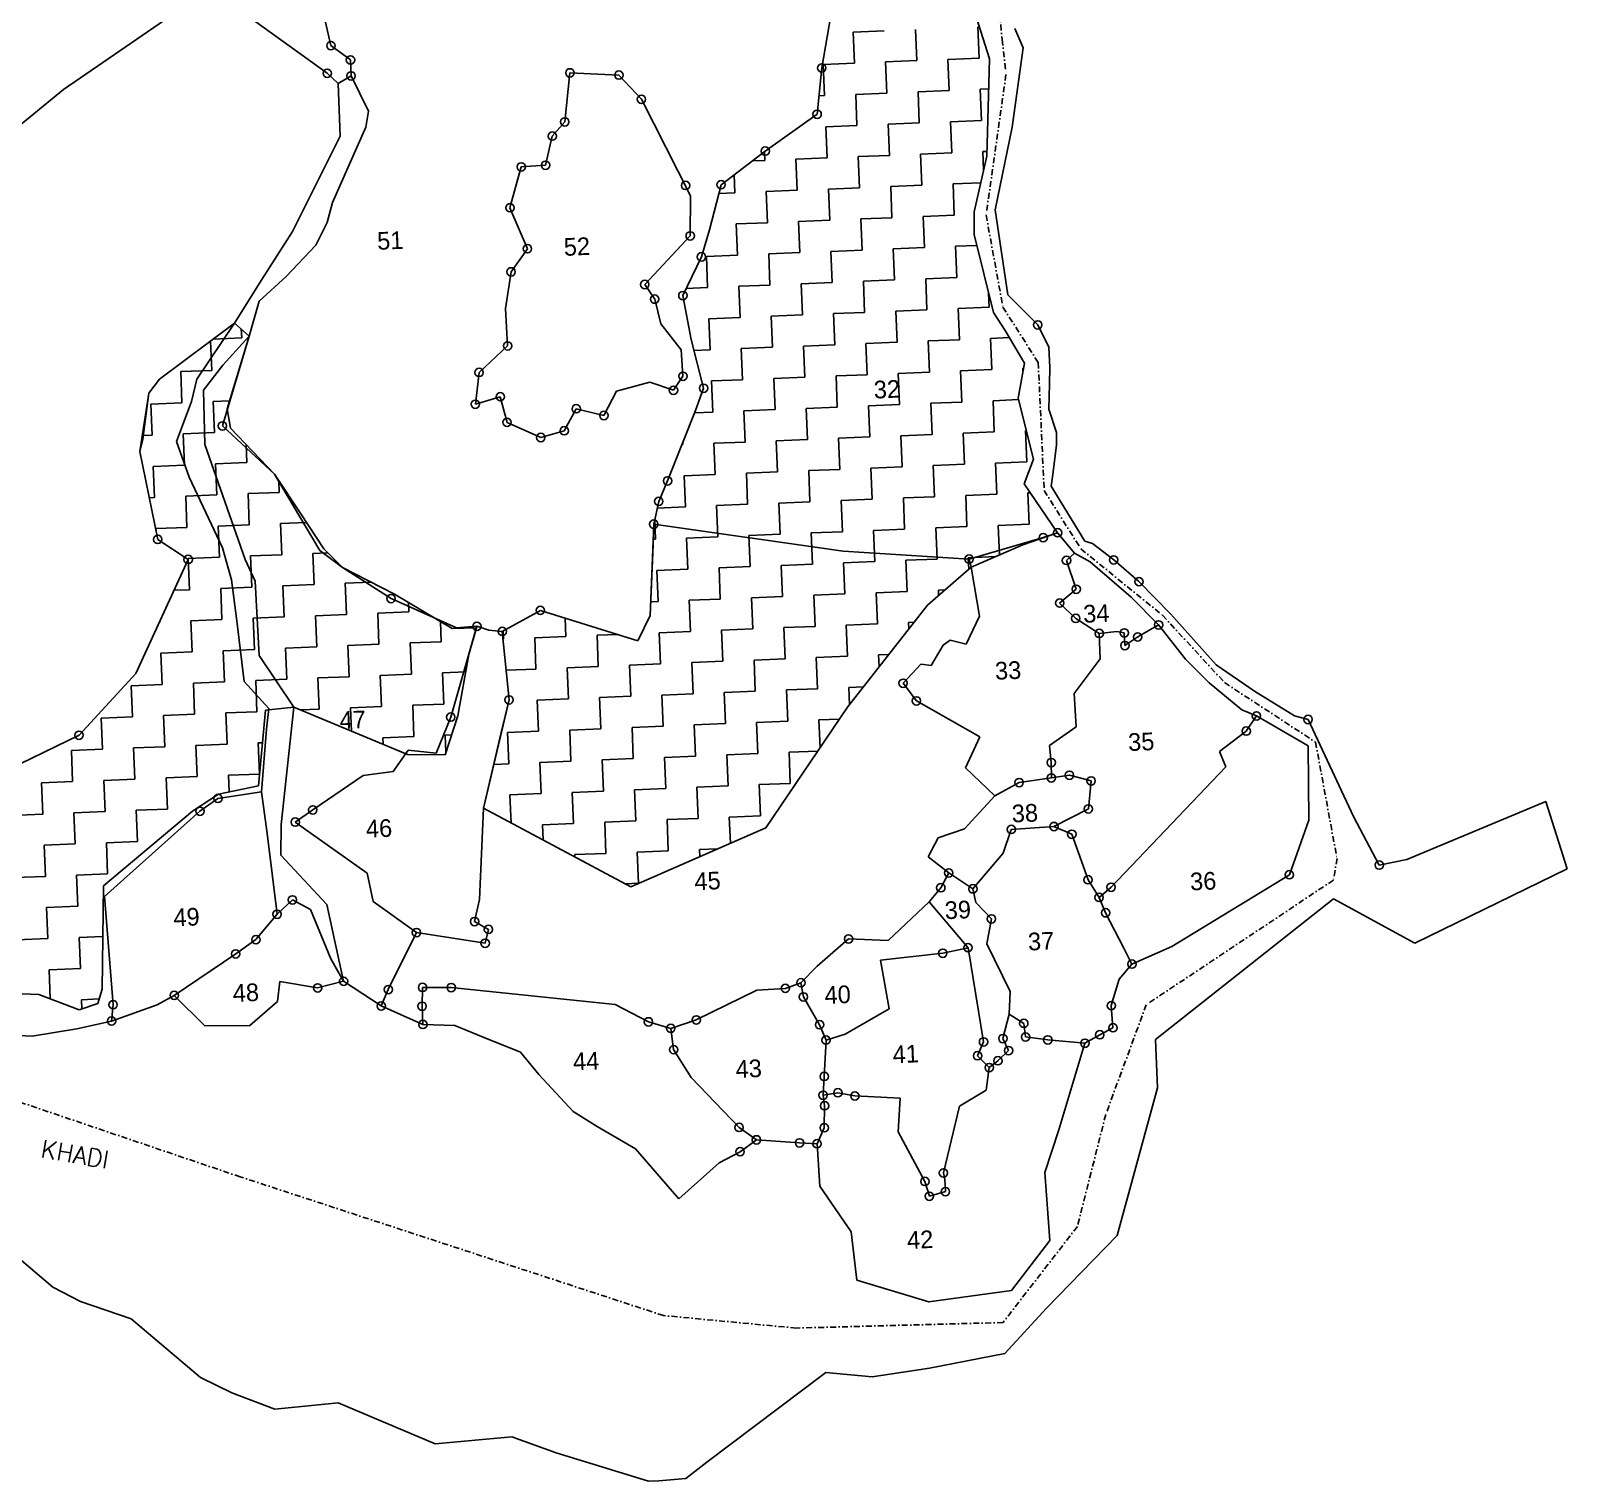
# Model space of a CAD drawing. Header units: metres. Extents: x 323278 to 326234, y 1818282 to 1821244.
# Drawn here: x 324935 to 326234, y 1818282 to 1819509 of the extents above; entities that cross this region are included whole.
import ezdxf

# ---------------------------------------------------------------- set-up
doc = ezdxf.new("R2010")
doc.units = ezdxf.units.M
doc.linetypes.add('DASHDOT', pattern=[1, 0.5, -0.25, 0, -0.25])
for name, color, linetype in [('OFF', 1, 'Continuous'), ('POLY_HATCH', 12, 'Continuous'), ('POLY_PARCEL', 6, 'Continuous'), ('POLY_WATER', 4, 'Continuous'), ('TEXT_MAPIN', 7, 'Continuous'), ('TEXT_PARCEL', 7, 'Continuous'), ('V_BOUND_STREAM_LINE', 7, 'DASHDOT')]:
    doc.layers.add(name, color=color, linetype=linetype)
doc.styles.get("Standard").update_dxf_attribs({"font": 'simplex.shx'})
doc.styles.add('TEXT _PARCEL', font='', dxfattribs={"height": 0.25})
doc.styles.get('TEXT _PARCEL').set_extended_font_data('Kruti Dev 050')

msp = doc.modelspace()

# ---------------------------------------------------------------- linework, layer by layer
for centre in [(325188.7, 1819496.5), (325185.6, 1819473.1), (325205.3, 1819484.4), (325390.9, 1819473.5), (325603.9, 1819477.6), (325205.8, 1819470.9), (325432.3, 1819471.6), (325451.4, 1819451.1), (325600, 1819438.5), (325386.5, 1819432), (325376, 1819420), (325556.1, 1819407.3), (325370.3, 1819395.4), (325349.7, 1819394), (325488.7, 1819378.3), (325518.8, 1819378.9), (325340.2, 1819359.4), (325492.6, 1819335.6), (325355, 1819324.8), (325502.1, 1819317.9), (325341.1, 1819305.2), (325454.2, 1819294.5), (325462.6, 1819282.1), (325486.4, 1819285.1), (325786.6, 1819260.3), (325338.2, 1819242.6), (325314.1, 1819220.1), (325486.5, 1819216.9), (325332, 1819199.6), (325478.5, 1819205), (325503.9, 1819206.8), (325310.9, 1819193.2), (325396.2, 1819189.4), (325097, 1819174.9), (325337.7, 1819177.9), (325419.6, 1819183.7), (325366.2, 1819165.1), (325386.1, 1819170.8), (325473.5, 1819128.4), (325466, 1819111.1), (325461.8, 1819091.8), (325461.8, 1819091.8), (325803.4, 1819084.5), (325042.3, 1819078.9), (325791.2, 1819080.4), (325068, 1819062), (325728.5, 1819062.3), (325810.9, 1819061.1), (325850.8, 1819061.6), (325872.2, 1819043.2), (325819.1, 1819036.8), (325239.6, 1819028.9), (325365.9, 1819018.9), (325805.1, 1819025.1), (325312.2, 1819005.4), (325818.7, 1819012.1), (325888.8, 1819006.6), (325333.7, 1819001.1), (325838.6, 1818999.4), (325859.8, 1818999.8), (325871.1, 1818996.4), (325860.3, 1818989.1), (325672.7, 1818957.3), (325339.4, 1818943.2), (325684, 1818942.3), (325290.1, 1818928.6), (325971.5, 1818929.6), (326015.2, 1818926.6), (324975.7, 1818913.3), (325962.9, 1818916.8), (325798, 1818890.2), (325798.1, 1818877.2), (325813.4, 1818879.5), (325831.7, 1818874.7), (325770.8, 1818873.3), (325078, 1818849), (325093.2, 1818859.8), (325173.4, 1818850.1), (325829.4, 1818851), (325158.6, 1818839.8), (325800.3, 1818836.1), (325764.2, 1818833.6), (325815.4, 1818829.6), (325711.3, 1818796.8), (326075.4, 1818803.5), (325704.6, 1818784.3), (325731.7, 1818783.4), (325829.1, 1818791.1), (325848.6, 1818784.7), (325999.4, 1818795.3), (325156.2, 1818774), (325838.5, 1818776.1), (325143.2, 1818761.9), (325747.4, 1818758), (325844, 1818763.1), (325261.1, 1818746.4), (325310.2, 1818755.7), (325322, 1818749.1), (325125.3, 1818740.4), (325319.2, 1818737.4), (325626.6, 1818741), (325727.6, 1818733.6), (325108.2, 1818728.4), (325706.2, 1818728.9), (325866.2, 1818719.7), (325056.2, 1818693.3), (325177.5, 1818699.6), (325199.5, 1818705.2), (325237.3, 1818698.2), (325266.3, 1818700), (325290.5, 1818699.9), (325573.1, 1818699.2), (325586.3, 1818704), (325004.5, 1818685.4), (325231.3, 1818684.3), (325265.9, 1818684.1), (325588.4, 1818692), (325848.8, 1818684.6), (325003.2, 1818671.6), (325266.5, 1818668.7), (325457.3, 1818670.9), (325497.8, 1818672.5), (325602, 1818668.5), (325774.8, 1818669.6), (325476.2, 1818665.4), (325607.5, 1818655.5), (325740.7, 1818653.9), (325757.1, 1818656.8), (325776.3, 1818658.1), (325795.1, 1818655.6), (325839, 1818660), (325850.2, 1818665.9), (325478.6, 1818647.4), (325735.7, 1818642.2), (325761.9, 1818646.6), (325826.5, 1818652.8), (325745.5, 1818632.2), (325752.9, 1818638), (325606, 1818624.7), (325605, 1818608.8), (325617.5, 1818610.9), (325631.9, 1818608.2), (325606.3, 1818599.9), (325534, 1818581.6), (325606, 1818581.3), (325548.6, 1818571.1), (325585.1, 1818568.5), (325599.9, 1818567.8), (325534.8, 1818561.1), (325706.8, 1818543.1), (325691.1, 1818535.9), (325694.9, 1818523.4), (325708.5, 1818527.3)]:
    msp.add_circle(centre, 3.53)
at = {"layer": 'OFF'}
for p in [(326216.2, 1818857.2), (326234.4, 1818800.3)]:
    msp.add_line(p, (326234.4, 1818800.3), dxfattribs=at)
at = {"layer": 'POLY_HATCH'}
for p, q in [((325603.9, 1819477.6), (325611.5, 1819522)), ((325732.8, 1819526.2), (325745.9, 1819485.3)), ((325600, 1819438.5), (325603.9, 1819477.6)), ((325745.9, 1819485.3), (325743.6, 1819403.1)), ((325556.1, 1819407.3), (325600, 1819438.5)), ((325518.8, 1819378.9), (325556.1, 1819407.3)), ((325743.6, 1819403.1), (325732.7, 1819355.9)), ((325508.9, 1819340.7), (325518.8, 1819378.9)), ((325732.7, 1819355.9), (325732.8, 1819336.7)), ((325502.1, 1819317.9), (325508.9, 1819340.7)), ((325732.8, 1819336.7), (325749.1, 1819270.9)), ((325486.4, 1819285.1), (325502.1, 1819317.9)), ((325493.4, 1819248.1), (325486.4, 1819285.1)), ((325749.1, 1819270.9), (325759, 1819255.6)), ((325043.8, 1819214.4), (325107.3, 1819261.9)), ((325107.3, 1819261.9), (325119.7, 1819250.9)), ((325759, 1819255.6), (325775.3, 1819228)), ((325119.7, 1819250.9), (325100.9, 1819189.4)), ((325503.9, 1819206.8), (325493.4, 1819248.1)), ((325775.3, 1819228), (325770.1, 1819198.5)), ((325034.7, 1819202.5), (325043.8, 1819214.4)), ((325497, 1819187.9), (325503.9, 1819206.8)), ((325027, 1819153.3), (325034.7, 1819202.5)), ((325770.1, 1819198.5), (325782.9, 1819146.9)), ((325100.9, 1819189.4), (325103.7, 1819172.9)), ((325473.5, 1819128.4), (325497, 1819187.9)), ((325103.7, 1819172.9), (325141, 1819134.2)), ((325042.3, 1819078.9), (325027, 1819153.3)), ((325782.9, 1819146.9), (325775.2, 1819125.9)), ((325141, 1819134.2), (325163.3, 1819100.4)), ((325466, 1819111.1), (325473.5, 1819128.4)), ((325775.2, 1819125.9), (325803.4, 1819084.5)), ((325163.3, 1819100.4), (325182.7, 1819071)), ((325461.8, 1819091.8), (325466, 1819111.1)), ((325461.4, 1819074.7), (325461.8, 1819091.8)), ((325068, 1819062), (325042.3, 1819078.9)), ((325458.9, 1819014.5), (325461.4, 1819074.7)), ((325774, 1819074.4), (325730.2, 1819055.4)), ((325803.4, 1819084.5), (325774, 1819074.4)), ((325023.8, 1818965.6), (325068, 1819062)), ((325182.7, 1819071), (325198.4, 1819055.2)), ((325198.4, 1819055.2), (325242.5, 1819032.6)), ((325730.2, 1819055.4), (325693.2, 1819023.4)), ((325242.5, 1819032.6), (325291.3, 1819003.5)), ((325693.2, 1819023.4), (325625.8, 1818937.1)), ((325333.7, 1819001.1), (325365.9, 1819018.9)), ((325365.9, 1819018.9), (325448.3, 1818993.2)), ((325448.3, 1818993.2), (325458.9, 1819014.5)), ((325291.3, 1819003.5), (325311.9, 1819004)), ((325311.9, 1819004), (325305.5, 1818981.5)), ((325333.7, 1819001.1), (325333.7, 1819001.1)), ((325339.4, 1818943.2), (325333.7, 1819001.1)), ((325305.5, 1818981.5), (325296, 1818929.6)), ((324975.7, 1818913.3), (325023.8, 1818965.6)), ((325332.8, 1818915.5), (325339.4, 1818943.2)), ((325133.4, 1818934.6), (325127.5, 1818870.5)), ((325157.4, 1818936.9), (325133.4, 1818934.6)), ((325253.5, 1818896.9), (325157.4, 1818936.9)), ((325625.8, 1818937.1), (325556.6, 1818835)), ((325296, 1818929.6), (325285.3, 1818896.7)), ((324875, 1818864.3), (324975.7, 1818913.3)), ((325317.8, 1818851.5), (325332.8, 1818915.5)), ((325285.3, 1818896.7), (325253.5, 1818896.9)), ((325127.5, 1818870.5), (325093.7, 1818863.5)), ((325093.7, 1818863.5), (325071.8, 1818849.1)), ((325071.8, 1818849.1), (324996.4, 1818785.8)), ((325442.4, 1818785.1), (325317.8, 1818851.5)), ((325556.6, 1818835), (325442.4, 1818785.1)), ((324996.4, 1818785.8), (324995.4, 1818698.5)), ((324995.4, 1818698.5), (324991.6, 1818686.3)), ((324941.8, 1818694), (324897.2, 1818695.7)), ((324975.9, 1818681), (324941.8, 1818694)), ((324991.6, 1818686.3), (324975.9, 1818681))]:
    msp.add_line(p, q, dxfattribs=at)
at = {"layer": 'POLY_HATCH', "linetype": 'Continuous'}
for p, q in [((325630.4, 1819508), (325656.8, 1819509.1)), ((325631.5, 1819481.7), (325630.4, 1819508)), ((325684.2, 1819483.9), (325683.1, 1819510.2)), ((325736.9, 1819486), (325735.8, 1819512.4)), ((325605.2, 1819480.6), (325631.5, 1819481.7)), ((325606.2, 1819454.3), (325605.2, 1819480.6)), ((325657.9, 1819482.8), (325684.2, 1819483.9)), ((325658.9, 1819456.4), (325657.9, 1819482.8)), ((325710.5, 1819484.9), (325736.9, 1819486)), ((325711.6, 1819458.6), (325710.5, 1819484.9)), ((325601.6, 1819454.1), (325606.2, 1819454.3)), ((325632.6, 1819455.3), (325658.9, 1819456.4)), ((325633.7, 1819429), (325632.6, 1819455.3)), ((325685.3, 1819457.5), (325711.6, 1819458.6)), ((325686.4, 1819431.2), (325685.3, 1819457.5)), ((325738, 1819459.7), (325745.2, 1819460)), ((325739, 1819433.3), (325738, 1819459.7)), ((325607.3, 1819427.9), (325633.7, 1819429)), ((325608.4, 1819401.6), (325607.3, 1819427.9)), ((325660, 1819430.1), (325686.4, 1819431.2)), ((325661.1, 1819403.7), (325660, 1819430.1)), ((325712.7, 1819432.2), (325739, 1819433.3)), ((325713.8, 1819405.9), (325712.7, 1819432.2)), ((325545.2, 1819399), (325555.7, 1819399.4)), ((325555.7, 1819399.4), (325555.4, 1819406.8)), ((325582.1, 1819400.5), (325608.4, 1819401.6)), ((325583.1, 1819374.2), (325582.1, 1819400.5)), ((325634.7, 1819402.7), (325661.1, 1819403.7)), ((325635.8, 1819376.3), (325634.7, 1819402.7)), ((325687.4, 1819404.8), (325713.8, 1819405.9)), ((325688.5, 1819378.5), (325687.4, 1819404.8)), ((325740.1, 1819407), (325743.7, 1819407.1)), ((325740.8, 1819390.9), (325740.1, 1819407)), ((325530.5, 1819372), (325529.8, 1819387.3)), ((325516.9, 1819371.4), (325530.5, 1819372)), ((325556.8, 1819373.1), (325583.1, 1819374.2)), ((325557.9, 1819346.7), (325556.8, 1819373.1)), ((325609.5, 1819375.2), (325635.8, 1819376.3)), ((325610.6, 1819348.9), (325609.5, 1819375.2)), ((325662.2, 1819377.4), (325688.5, 1819378.5)), ((325663.3, 1819351), (325662.2, 1819377.4)), ((325714.9, 1819379.6), (325738.4, 1819380.5)), ((325715.9, 1819353.2), (325714.9, 1819379.6)), ((325531.5, 1819345.7), (325557.9, 1819346.7)), ((325584.2, 1819347.8), (325610.6, 1819348.9)), ((325585.3, 1819321.5), (325584.2, 1819347.8)), ((325636.9, 1819350), (325663.3, 1819351)), ((325638, 1819323.6), (325636.9, 1819350)), ((325689.6, 1819352.1), (325715.9, 1819353.2)), ((325690.7, 1819325.8), (325689.6, 1819352.1)), ((325532.6, 1819319.3), (325531.5, 1819345.7)), ((325559, 1819320.4), (325585.3, 1819321.5)), ((325560, 1819294), (325559, 1819320.4)), ((325611.6, 1819322.5), (325638, 1819323.6)), ((325612.7, 1819296.2), (325611.6, 1819322.5)), ((325664.3, 1819324.7), (325690.7, 1819325.8)), ((325665.4, 1819298.4), (325664.3, 1819324.7)), ((325717, 1819326.9), (325735, 1819327.6)), ((325718.1, 1819300.5), (325717, 1819326.9)), ((325506.3, 1819318.2), (325532.6, 1819319.3)), ((325507.3, 1819291.9), (325506.3, 1819318.2)), ((325533.7, 1819293), (325560, 1819294)), ((325586.4, 1819295.1), (325612.7, 1819296.2)), ((325587.5, 1819268.8), (325586.4, 1819295.1)), ((325639.1, 1819297.3), (325665.4, 1819298.4)), ((325640.1, 1819270.9), (325639.1, 1819297.3)), ((325691.8, 1819299.4), (325718.1, 1819300.5)), ((325692.8, 1819273.1), (325691.8, 1819299.4)), ((325489.3, 1819291.1), (325507.3, 1819291.9)), ((325534.8, 1819266.6), (325533.7, 1819293)), ((325745.5, 1819275.3), (325745, 1819287.3)), ((325561.1, 1819267.7), (325587.5, 1819268.8)), ((325613.8, 1819269.9), (325640.1, 1819270.9)), ((325614.9, 1819243.5), (325613.8, 1819269.9)), ((325666.5, 1819272), (325692.8, 1819273.1)), ((325667.6, 1819245.7), (325666.5, 1819272)), ((325719.2, 1819274.2), (325745.5, 1819275.3)), ((325720.3, 1819247.8), (325719.2, 1819274.2)), ((325113.3, 1819249.3), (325112.9, 1819256.9)), ((325508.4, 1819265.5), (325534.8, 1819266.6)), ((325509.5, 1819239.2), (325508.4, 1819265.5)), ((325562.2, 1819241.4), (325561.1, 1819267.7)), ((325088, 1819221.9), (325087, 1819246.7)), ((325089.1, 1819248.4), (325113.3, 1819249.3)), ((325588.5, 1819242.4), (325614.9, 1819243.5)), ((325589.6, 1819216.1), (325588.5, 1819242.4)), ((325641.2, 1819244.6), (325667.6, 1819245.7)), ((325642.3, 1819218.2), (325641.2, 1819244.6)), ((325693.9, 1819246.8), (325720.3, 1819247.8)), ((325695, 1819220.4), (325693.9, 1819246.8)), ((325746.6, 1819248.9), (325762.6, 1819249.6)), ((325747.7, 1819222.6), (325746.6, 1819248.9)), ((325495.8, 1819238.6), (325509.5, 1819239.2)), ((325535.8, 1819240.3), (325562.2, 1819241.4)), ((325536.9, 1819213.9), (325535.8, 1819240.3)), ((325061.7, 1819220.8), (325088, 1819221.9)), ((325062.7, 1819194.5), (325061.7, 1819220.8)), ((325563.3, 1819215), (325589.6, 1819216.1)), ((325616, 1819217.2), (325642.3, 1819218.2)), ((325617, 1819190.8), (325616, 1819217.2)), ((325668.6, 1819219.3), (325695, 1819220.4)), ((325669.7, 1819193), (325668.6, 1819219.3)), ((325721.3, 1819221.5), (325747.7, 1819222.6)), ((325722.4, 1819195.1), (325721.3, 1819221.5)), ((325774, 1819223.6), (325774.5, 1819223.7)), ((325774.1, 1819221.4), (325774, 1819223.6)), ((325510.6, 1819212.9), (325536.9, 1819213.9)), ((325511.7, 1819186.5), (325510.6, 1819212.9)), ((325564.4, 1819188.7), (325563.3, 1819215)), ((325036.4, 1819193.4), (325062.7, 1819194.5)), ((325037.5, 1819167.1), (325036.4, 1819193.4)), ((325089.1, 1819195.6), (325103, 1819196.2)), ((325090.2, 1819169.2), (325089.1, 1819195.6)), ((325590.7, 1819189.7), (325617, 1819190.8)), ((325591.8, 1819163.4), (325590.7, 1819189.7)), ((325643.4, 1819191.9), (325669.7, 1819193)), ((325644.5, 1819165.6), (325643.4, 1819191.9)), ((325696.1, 1819194.1), (325722.4, 1819195.1)), ((325697.2, 1819167.7), (325696.1, 1819194.1)), ((325748.8, 1819196.2), (325770.4, 1819197.1)), ((325749.8, 1819169.9), (325748.8, 1819196.2)), ((325496.2, 1819185.9), (325511.7, 1819186.5)), ((325538, 1819187.6), (325564.4, 1819188.7)), ((325539.1, 1819161.2), (325538, 1819187.6)), ((325029.1, 1819166.7), (325037.5, 1819167.1)), ((325063.8, 1819168.2), (325090.2, 1819169.2)), ((325064.9, 1819141.8), (325063.8, 1819168.2)), ((325618.1, 1819164.5), (325644.5, 1819165.6)), ((325619.2, 1819138.1), (325618.1, 1819164.5)), ((325670.8, 1819166.6), (325697.2, 1819167.7)), ((325671.9, 1819140.3), (325670.8, 1819166.6)), ((325723.5, 1819168.8), (325749.8, 1819169.9)), ((325724.6, 1819142.5), (325723.5, 1819168.8)), ((325776.2, 1819171), (325776.9, 1819171)), ((325777.3, 1819144.6), (325776.2, 1819171)), ((325117.6, 1819144), (325117, 1819159.1)), ((325485.6, 1819159.1), (325486.4, 1819159.1)), ((325486.4, 1819159.1), (325486.3, 1819160.9)), ((325512.7, 1819160.2), (325539.1, 1819161.2)), ((325513.8, 1819133.8), (325512.7, 1819160.2)), ((325565.4, 1819162.3), (325591.8, 1819163.4)), ((325566.5, 1819136), (325565.4, 1819162.3)), ((325038.5, 1819140.7), (325064.9, 1819141.8)), ((325039.6, 1819114.4), (325038.5, 1819140.7)), ((325091.2, 1819142.9), (325117.6, 1819144)), ((325092.3, 1819116.5), (325091.2, 1819142.9)), ((325592.9, 1819137.1), (325619.2, 1819138.1)), ((325645.5, 1819139.2), (325671.9, 1819140.3)), ((325646.6, 1819112.9), (325645.5, 1819139.2)), ((325698.2, 1819141.4), (325724.6, 1819142.5)), ((325699.3, 1819115), (325698.2, 1819141.4)), ((325750.9, 1819143.5), (325777.3, 1819144.6)), ((325752, 1819117.2), (325750.9, 1819143.5)), ((325145, 1819118.7), (325144.6, 1819128.8)), ((325487.5, 1819132.7), (325513.8, 1819133.8)), ((325488.6, 1819106.4), (325487.5, 1819132.7)), ((325540.2, 1819134.9), (325566.5, 1819136)), ((325541.2, 1819108.6), (325540.2, 1819134.9)), ((325593.9, 1819110.7), (325592.9, 1819137.1)), ((325035.1, 1819114.2), (325039.6, 1819114.4)), ((325066, 1819115.5), (325092.3, 1819116.5)), ((325067, 1819089.1), (325066, 1819115.5)), ((325118.7, 1819117.6), (325145, 1819118.7)), ((325119.7, 1819091.3), (325118.7, 1819117.6)), ((325620.3, 1819111.8), (325646.6, 1819112.9)), ((325621.4, 1819085.4), (325620.3, 1819111.8)), ((325673, 1819114), (325699.3, 1819115)), ((325674, 1819087.6), (325673, 1819114)), ((325725.7, 1819116.1), (325752, 1819117.2)), ((325726.7, 1819089.8), (325725.7, 1819116.1)), ((325778.3, 1819118.3), (325780.3, 1819118.4)), ((325779.4, 1819091.9), (325778.3, 1819118.3)), ((325464.8, 1819105.4), (325488.6, 1819106.4)), ((325514.9, 1819107.5), (325541.2, 1819108.6)), ((325516, 1819081.1), (325514.9, 1819107.5)), ((325567.6, 1819109.6), (325593.9, 1819110.7)), ((325568.7, 1819083.3), (325567.6, 1819109.6)), ((325040.7, 1819088), (325067, 1819089.1)), ((325040.8, 1819086.3), (325040.7, 1819088)), ((325093.4, 1819090.2), (325119.7, 1819091.3)), ((325094.5, 1819063.9), (325093.4, 1819090.2)), ((325146.1, 1819092.4), (325168, 1819093.3)), ((325147.2, 1819066), (325146.1, 1819092.4)), ((325463.3, 1819079), (325462.6, 1819095.4)), ((325647.7, 1819086.5), (325674, 1819087.6)), ((325648.8, 1819060.2), (325647.7, 1819086.5)), ((325700.4, 1819088.7), (325726.7, 1819089.8)), ((325701.5, 1819062.3), (325700.4, 1819088.7)), ((325753.1, 1819090.8), (325779.4, 1819091.9)), ((325754.1, 1819065.7), (325753.1, 1819090.8)), ((325461.5, 1819078.9), (325463.3, 1819079)), ((325489.6, 1819080.1), (325516, 1819081.1)), ((325490.7, 1819053.7), (325489.6, 1819080.1)), ((325542.3, 1819082.2), (325568.7, 1819083.3)), ((325543.4, 1819055.9), (325542.3, 1819082.2)), ((325595, 1819084.4), (325621.4, 1819085.4)), ((325596.1, 1819058), (325595, 1819084.4)), ((325068.1, 1819062.8), (325094.5, 1819063.9)), ((325069.2, 1819036.4), (325068.1, 1819062.8)), ((325120.8, 1819064.9), (325147.2, 1819066)), ((325121.9, 1819038.6), (325120.8, 1819064.9)), ((325173.5, 1819067.1), (325186.1, 1819067.6)), ((325174.6, 1819040.8), (325173.5, 1819067.1)), ((325622.4, 1819059.1), (325648.8, 1819060.2)), ((325675.1, 1819061.3), (325701.5, 1819062.3)), ((325676.2, 1819034.9), (325675.1, 1819061.3)), ((325727.8, 1819063.4), (325751, 1819064.4)), ((325728.2, 1819053.7), (325727.8, 1819063.4)), ((325464.4, 1819052.6), (325490.7, 1819053.7)), ((325465.5, 1819026.3), (325464.4, 1819052.6)), ((325517.1, 1819054.8), (325543.4, 1819055.9)), ((325518.1, 1819028.4), (325517.1, 1819054.8)), ((325569.7, 1819056.9), (325596.1, 1819058)), ((325570.8, 1819030.6), (325569.7, 1819056.9)), ((325623.5, 1819032.8), (325622.4, 1819059.1)), ((325056.1, 1819035.9), (325069.2, 1819036.4)), ((325095.6, 1819037.5), (325121.9, 1819038.6)), ((325096.6, 1819011.2), (325095.6, 1819037.5)), ((325148.2, 1819039.7), (325174.6, 1819040.8)), ((325149.3, 1819013.3), (325148.2, 1819039.7)), ((325200.9, 1819041.8), (325222.8, 1819042.7)), ((325202, 1819015.5), (325200.9, 1819041.8)), ((325649.9, 1819033.8), (325676.2, 1819034.9)), ((325650.9, 1819007.5), (325649.9, 1819033.8)), ((325702.5, 1819036), (325708, 1819036.2)), ((325702.7, 1819031.7), (325702.5, 1819036)), ((325254.7, 1819017.6), (325254.4, 1819025.6)), ((325459.4, 1819026), (325465.5, 1819026.3)), ((325491.8, 1819027.4), (325518.1, 1819028.4)), ((325492.9, 1819001), (325491.8, 1819027.4)), ((325544.5, 1819029.5), (325570.8, 1819030.6)), ((325545.6, 1819003.2), (325544.5, 1819029.5)), ((325597.2, 1819031.7), (325623.5, 1819032.8)), ((325598.3, 1819005.3), (325597.2, 1819031.7)), ((325043.7, 1819009), (325043.9, 1819009)), ((325043.9, 1819009), (325043.9, 1819009.5)), ((325070.3, 1819010.1), (325096.6, 1819011.2)), ((325071.4, 1818983.7), (325070.3, 1819010.1)), ((325123, 1819012.2), (325149.3, 1819013.3)), ((325124.1, 1818985.9), (325123, 1819012.2)), ((325175.7, 1819014.4), (325202, 1819015.5)), ((325176.7, 1818988.1), (325175.7, 1819014.4)), ((325228.4, 1819016.6), (325254.7, 1819017.6)), ((325229.4, 1818990.2), (325228.4, 1819016.6)), ((325282.1, 1818992.4), (325281.4, 1819009.4)), ((325387.5, 1818996.7), (325386.9, 1819012.4)), ((325677.3, 1819008.6), (325681.7, 1819008.8)), ((325677.5, 1819003.3), (325677.3, 1819008.6)), ((325334.8, 1818994.5), (325334.5, 1819001.6)), ((325361.2, 1818995.6), (325387.5, 1818996.7)), ((325362.2, 1818969.3), (325361.2, 1818995.6)), ((325413.8, 1818997.8), (325431.3, 1818998.5)), ((325414.9, 1818971.4), (325413.8, 1818997.8)), ((325466.5, 1818999.9), (325492.9, 1819001)), ((325467.6, 1818973.6), (325466.5, 1818999.9)), ((325519.2, 1819002.1), (325545.6, 1819003.2)), ((325520.3, 1818975.8), (325519.2, 1819002.1)), ((325571.9, 1819004.3), (325598.3, 1819005.3)), ((325573, 1818977.9), (325571.9, 1819004.3)), ((325624.6, 1819006.4), (325650.9, 1819007.5)), ((325625.7, 1818980.1), (325624.6, 1819006.4)), ((325045, 1818982.7), (325071.4, 1818983.7)), ((325046.1, 1818956.3), (325045, 1818982.7)), ((325097.7, 1818984.8), (325124.1, 1818985.9)), ((325098.8, 1818958.5), (325097.7, 1818984.8)), ((325150.4, 1818987), (325176.7, 1818988.1)), ((325151.5, 1818960.6), (325150.4, 1818987)), ((325203.1, 1818989.1), (325229.4, 1818990.2)), ((325204.2, 1818962.8), (325203.1, 1818989.1)), ((325255.8, 1818991.3), (325282.1, 1818992.4)), ((325256.9, 1818965), (325255.8, 1818991.3)), ((325308.5, 1818993.5), (325308.9, 1818993.5)), ((325308.5, 1818992.1), (325308.5, 1818993.5)), ((325334.3, 1818994.5), (325334.8, 1818994.5)), ((325336.9, 1818968.2), (325362.2, 1818969.3)), ((325388.6, 1818970.4), (325414.9, 1818971.4)), ((325389.7, 1818944), (325388.6, 1818970.4)), ((325441.3, 1818972.5), (325467.6, 1818973.6)), ((325442.3, 1818946.2), (325441.3, 1818972.5)), ((325494, 1818974.7), (325520.3, 1818975.8)), ((325495, 1818948.3), (325494, 1818974.7)), ((325546.6, 1818976.8), (325573, 1818977.9)), ((325547.7, 1818950.5), (325546.6, 1818976.8)), ((325599.3, 1818979), (325625.7, 1818980.1)), ((325600.4, 1818952.6), (325599.3, 1818979)), ((325652, 1818981.2), (325660.5, 1818981.5)), ((325652.4, 1818971.2), (325652, 1818981.2)), ((325019.8, 1818955.2), (325046.1, 1818956.3)), ((325072.4, 1818957.4), (325098.8, 1818958.5)), ((325073.5, 1818931.1), (325072.4, 1818957.4)), ((325125.1, 1818959.6), (325151.5, 1818960.6)), ((325126.2, 1818933.2), (325125.1, 1818959.6)), ((325177.8, 1818961.7), (325204.2, 1818962.8)), ((325178.9, 1818935.4), (325177.8, 1818961.7)), ((325230.5, 1818963.9), (325256.9, 1818965)), ((325231.6, 1818937.5), (325230.5, 1818963.9)), ((325283.2, 1818966), (325302.8, 1818966.8)), ((325284.3, 1818939.7), (325283.2, 1818966)), ((325020.8, 1818928.9), (325019.8, 1818955.2)), ((325363.3, 1818942.9), (325389.7, 1818944)), ((325364.4, 1818916.6), (325363.3, 1818942.9)), ((325416, 1818945.1), (325442.3, 1818946.2)), ((325417.1, 1818918.7), (325416, 1818945.1)), ((325468.7, 1818947.2), (325495, 1818948.3)), ((325469.8, 1818920.9), (325468.7, 1818947.2)), ((325521.4, 1818949.4), (325547.7, 1818950.5)), ((325522.5, 1818923.1), (325521.4, 1818949.4)), ((325574.1, 1818951.6), (325600.4, 1818952.6)), ((325575.1, 1818925.2), (325574.1, 1818951.6)), ((325626.8, 1818953.7), (325639.2, 1818954.2)), ((325627.4, 1818939.1), (325626.8, 1818953.7)), ((325047.2, 1818930), (325073.5, 1818931.1)), ((325048.3, 1818903.6), (325047.2, 1818930)), ((325099.9, 1818932.1), (325126.2, 1818933.2)), ((325100.9, 1818905.8), (325099.9, 1818932.1)), ((325162.6, 1818934.7), (325178.9, 1818935.4)), ((325205.2, 1818936.5), (325231.6, 1818937.5)), ((325206.1, 1818916.6), (325205.2, 1818936.5)), ((325257.9, 1818938.6), (325284.3, 1818939.7)), ((325259, 1818912.3), (325257.9, 1818938.6)), ((324994.5, 1818927.8), (325020.8, 1818928.9)), ((324995.6, 1818901.5), (324994.5, 1818927.8)), ((325390.7, 1818917.7), (325417.1, 1818918.7)), ((325391.8, 1818891.3), (325390.7, 1818917.7)), ((325443.4, 1818919.8), (325469.8, 1818920.9)), ((325444.5, 1818893.5), (325443.4, 1818919.8)), ((325496.1, 1818922), (325522.5, 1818923.1)), ((325497.2, 1818895.6), (325496.1, 1818922)), ((325548.8, 1818924.1), (325575.1, 1818925.2)), ((325549.9, 1818897.8), (325548.8, 1818924.1)), ((325601.5, 1818926.3), (325619, 1818927)), ((325602.5, 1818902.6), (325601.5, 1818926.3)), ((325074.6, 1818904.7), (325100.9, 1818905.8)), ((325075.7, 1818878.4), (325074.6, 1818904.7)), ((325127.3, 1818906.9), (325130.9, 1818907)), ((325128.4, 1818880.5), (325127.3, 1818906.9)), ((325232.7, 1818911.2), (325259, 1818912.3)), ((325232.9, 1818905.5), (325232.7, 1818911.2)), ((325285.4, 1818913.3), (325290.8, 1818913.6)), ((325286, 1818898.7), (325285.4, 1818913.3)), ((325338, 1818915.5), (325364.4, 1818916.6)), ((325339.1, 1818889.2), (325338, 1818915.5)), ((324969.2, 1818900.4), (324995.6, 1818901.5)), ((324970.3, 1818874.1), (324969.2, 1818900.4)), ((325021.9, 1818902.6), (325048.3, 1818903.6)), ((325023, 1818876.2), (325021.9, 1818902.6)), ((325365.5, 1818890.2), (325391.8, 1818891.3)), ((325418.2, 1818892.4), (325444.5, 1818893.5)), ((325419.2, 1818866.1), (325418.2, 1818892.4)), ((325470.8, 1818894.6), (325497.2, 1818895.6)), ((325471.9, 1818868.2), (325470.8, 1818894.6)), ((325523.5, 1818896.7), (325549.9, 1818897.8)), ((325524.6, 1818870.4), (325523.5, 1818896.7)), ((325576.2, 1818898.9), (325600.6, 1818899.9)), ((325577.3, 1818872.5), (325576.2, 1818898.9)), ((325049.3, 1818877.3), (325075.7, 1818878.4)), ((325102, 1818879.4), (325128.4, 1818880.5)), ((325102.6, 1818865.4), (325102, 1818879.4)), ((325326.5, 1818888.6), (325339.1, 1818889.2)), ((325366.6, 1818863.9), (325365.5, 1818890.2)), ((324944, 1818873), (324970.3, 1818874.1)), ((324945, 1818846.6), (324944, 1818873)), ((324996.7, 1818875.1), (325023, 1818876.2)), ((324997.7, 1818848.8), (324996.7, 1818875.1)), ((325050.4, 1818850.9), (325049.3, 1818877.3)), ((325392.9, 1818865), (325419.2, 1818866.1)), ((325394, 1818838.6), (325392.9, 1818865)), ((325445.6, 1818867.1), (325471.9, 1818868.2)), ((325446.7, 1818840.8), (325445.6, 1818867.1)), ((325498.3, 1818869.3), (325524.6, 1818870.4)), ((325499.4, 1818843), (325498.3, 1818869.3)), ((325551, 1818871.5), (325577.3, 1818872.5)), ((325552, 1818845.1), (325551, 1818871.5)), ((325340.2, 1818862.8), (325366.6, 1818863.9)), ((325341.2, 1818839), (325340.2, 1818862.8)), ((324918.7, 1818845.5), (324945, 1818846.6)), ((324971.4, 1818847.7), (324997.7, 1818848.8)), ((324972.5, 1818821.4), (324971.4, 1818847.7)), ((325024.1, 1818849.9), (325050.4, 1818850.9)), ((325025.2, 1818823.5), (325024.1, 1818849.9)), ((325420.3, 1818839.7), (325446.7, 1818840.8)), ((325421.4, 1818813.4), (325420.3, 1818839.7)), ((325473, 1818841.9), (325499.4, 1818843)), ((325474.1, 1818815.5), (325473, 1818841.9)), ((325525.7, 1818844), (325552, 1818845.1)), ((325526.6, 1818821.9), (325525.7, 1818844)), ((325367.6, 1818837.6), (325394, 1818838.6)), ((325368.2, 1818824.7), (325367.6, 1818837.6)), ((324946.1, 1818820.3), (324972.5, 1818821.4)), ((324947.2, 1818793.9), (324946.1, 1818820.3)), ((324998.8, 1818822.4), (325025.2, 1818823.5)), ((324999.9, 1818796.1), (324998.8, 1818822.4)), ((325395.1, 1818812.3), (325421.4, 1818813.4)), ((325447.7, 1818814.4), (325474.1, 1818815.5)), ((325448.8, 1818788.1), (325447.7, 1818814.4)), ((325500.4, 1818816.6), (325516, 1818817.2)), ((325500.7, 1818810.5), (325500.4, 1818816.6)), ((325395.1, 1818810.3), (325395.1, 1818812.3)), ((324920.9, 1818792.9), (324947.2, 1818793.9)), ((324973.5, 1818795), (324999.9, 1818796.1)), ((324974.6, 1818768.7), (324973.5, 1818795)), ((325437.6, 1818787.6), (325448.8, 1818788.1)), ((324948.3, 1818767.6), (324974.6, 1818768.7)), ((324949.4, 1818741.3), (324948.3, 1818767.6)), ((324923, 1818740.2), (324949.4, 1818741.3)), ((324975.7, 1818742.3), (324995.9, 1818743.2)), ((324976.8, 1818716), (324975.7, 1818742.3)), ((324950.4, 1818714.9), (324976.8, 1818716)), ((324951.4, 1818690.3), (324950.4, 1818714.9)), ((324977.9, 1818689.6), (324992.8, 1818690.3)), ((324978.2, 1818681.8), (324977.9, 1818689.6))]:
    msp.add_line(p, q, dxfattribs=at)
at = {"layer": 'POLY_PARCEL'}
for p, q in [((325095.7, 1819550.9), (324962.5, 1819459.4)), ((325185.6, 1819473.1), (325123.3, 1819518.1)), ((325184, 1819517.5), (325188.7, 1819496.5)), ((325603.9, 1819477.6), (325611.5, 1819522)), ((325188.7, 1819496.5), (325205.3, 1819484.4)), ((325205.3, 1819484.4), (325205.8, 1819470.9)), ((325600, 1819438.5), (325603.9, 1819477.6)), ((325195, 1819464.5), (325185.6, 1819473.1)), ((325390.9, 1819473.5), (325386.5, 1819432)), ((325432.3, 1819471.6), (325390.9, 1819473.5)), ((325451.4, 1819451.1), (325432.3, 1819471.6)), ((324962.5, 1819459.4), (324865.3, 1819379.6)), ((325493, 1819369.5), (325451.4, 1819451.1)), ((325556.1, 1819407.3), (325600, 1819438.5)), ((325386.5, 1819432), (325376, 1819420)), ((325376, 1819420), (325370.3, 1819395.4)), ((325518.8, 1819378.9), (325556.1, 1819407.3)), ((325349.7, 1819394), (325340.2, 1819359.4)), ((325370.3, 1819395.4), (325349.7, 1819394)), ((325508.9, 1819340.7), (325518.8, 1819378.9)), ((325340.2, 1819359.4), (325355, 1819324.8)), ((325492.6, 1819335.6), (325493, 1819369.5)), ((325493, 1819369.5), (325493, 1819369.5)), ((325454.2, 1819294.5), (325492.6, 1819335.6)), ((325502.1, 1819317.9), (325508.9, 1819340.7)), ((325355, 1819324.8), (325341.1, 1819305.2)), ((325486.4, 1819285.1), (325502.1, 1819317.9)), ((325341.1, 1819305.2), (325336.3, 1819274.1)), ((325462.6, 1819282.1), (325454.2, 1819294.5)), ((325467.7, 1819261.1), (325462.6, 1819282.1)), ((325493.4, 1819248.1), (325486.4, 1819285.1)), ((325336.3, 1819274.1), (325338.2, 1819242.6)), ((325107.3, 1819261.9), (325043.8, 1819214.4)), ((325485, 1819239.3), (325467.7, 1819261.1)), ((325097, 1819174.9), (325119.7, 1819250.9)), ((325338.2, 1819242.6), (325314.1, 1819220.1)), ((325503.9, 1819206.8), (325493.4, 1819248.1)), ((325486.5, 1819216.9), (325485, 1819239.3)), ((325314.1, 1819220.1), (325310.9, 1819193.2)), ((325478.5, 1819205), (325486.5, 1819216.9)), ((325043.8, 1819214.4), (325034.7, 1819202.5)), ((325419.6, 1819183.7), (325430.3, 1819204.2)), ((325430.3, 1819204.2), (325458.6, 1819212)), ((325458.6, 1819212), (325478.5, 1819205)), ((325497, 1819187.9), (325503.9, 1819206.8)), ((325034.7, 1819202.5), (325029.8, 1819163.7)), ((325310.9, 1819193.2), (325332, 1819199.6)), ((325332, 1819199.6), (325337.7, 1819177.9)), ((325337.7, 1819177.9), (325366.2, 1819165.1)), ((325386.1, 1819170.8), (325396.2, 1819189.4)), ((325396.2, 1819189.4), (325419.6, 1819183.7)), ((325473.5, 1819128.4), (325497, 1819187.9)), ((325141, 1819134.2), (325097, 1819174.9)), ((325097, 1819174.9), (325097, 1819174.9)), ((325097, 1819174.9), (325097, 1819174.9)), ((325366.2, 1819165.1), (325386.1, 1819170.8)), ((325029.8, 1819163.7), (325027, 1819153.3)), ((325027, 1819153.3), (325042.3, 1819078.9)), ((325179.5, 1819069.6), (325141, 1819134.2)), ((325466, 1819111.1), (325473.5, 1819128.4)), ((325461.8, 1819091.8), (325466, 1819111.1)), ((325458.9, 1819014.5), (325461.8, 1819091.8)), ((325461.8, 1819091.8), (325461.8, 1819091.8)), ((325461.8, 1819091.8), (325461.8, 1819091.8)), ((325461.8, 1819091.8), (325621.9, 1819068.9)), ((325042.3, 1819078.9), (325068, 1819062)), ((325728.5, 1819062.3), (325791.2, 1819080.4)), ((325791.2, 1819080.4), (325803.4, 1819084.5)), ((325791.2, 1819080.4), (325791.2, 1819080.4)), ((325068, 1819062), (325023.8, 1818965.6)), ((325198.4, 1819055.2), (325179.5, 1819069.6)), ((325179.5, 1819069.6), (325179.5, 1819069.6)), ((325621.9, 1819068.9), (325728.5, 1819062.3)), ((325728.5, 1819062.3), (325730.2, 1819055.4)), ((325810.9, 1819061.1), (325817.7, 1819067.3)), ((325819.1, 1819036.8), (325810.9, 1819061.1)), ((325239.6, 1819028.9), (325198.4, 1819055.2)), ((325730.2, 1819055.4), (325737.2, 1819014.1)), ((325805.1, 1819025.1), (325819.1, 1819036.8)), ((325294.9, 1819004.1), (325239.6, 1819028.9)), ((325818.7, 1819012.1), (325805.1, 1819025.1)), ((325333.7, 1819001.1), (325365.9, 1819018.9)), ((325365.9, 1819018.9), (325448.3, 1818993.2)), ((325448.3, 1818993.2), (325458.9, 1819014.5)), ((325737.2, 1819014.1), (325726.1, 1818990.4)), ((325838.6, 1818999.4), (325818.7, 1819012.1)), ((325290.1, 1818928.6), (325312.2, 1819005.4)), ((325312.2, 1819005.4), (325294.9, 1819004.1)), ((325312.2, 1819005.4), (325312.2, 1819005.4)), ((325312.2, 1819005.4), (325312.2, 1819005.4)), ((325312.2, 1819005.4), (325322.3, 1819002.2)), ((325322.3, 1819002.2), (325333.7, 1819001.1)), ((325339.4, 1818943.2), (325333.7, 1819001.1)), ((325838.6, 1818999.4), (325853.5, 1819001)), ((325839.4, 1818978), (325838.6, 1818999.4)), ((325853.5, 1819001), (325859.8, 1818999.8)), ((325859.8, 1818999.8), (325860.3, 1818989.1)), ((325860.3, 1818989.1), (325871.1, 1818996.4)), ((325871.1, 1818996.4), (325888.8, 1819006.6)), ((325706.7, 1818989.6), (325696.3, 1818972.3)), ((325712.4, 1818993.7), (325706.7, 1818989.6)), ((325726.1, 1818990.4), (325712.4, 1818993.7)), ((325687.6, 1818973.4), (325672.7, 1818957.3)), ((325696.3, 1818972.3), (325687.6, 1818973.4)), ((325817.4, 1818948.5), (325839.4, 1818978)), ((325023.8, 1818965.6), (324975.7, 1818913.3)), ((325672.7, 1818957.3), (325684, 1818942.3)), ((325317.8, 1818851.5), (325339.4, 1818943.2)), ((325339.4, 1818943.2), (325339.4, 1818943.2)), ((325819, 1818920.5), (325817.4, 1818948.5)), ((325684, 1818942.3), (325684, 1818942.3)), ((325684, 1818942.3), (325737.6, 1818911.9)), ((325277.8, 1818898.1), (325290.1, 1818928.6)), ((325796.4, 1818904.6), (325819, 1818920.5)), ((325971.5, 1818929.6), (325962.9, 1818916.8)), ((324975.7, 1818913.3), (324875, 1818864.3)), ((325737.6, 1818911.9), (325725.6, 1818885.8)), ((325798, 1818890.2), (325796.4, 1818904.6)), ((325962.9, 1818916.8), (325940.2, 1818899.6)), ((325241.4, 1818882.7), (325254, 1818900.8)), ((325254, 1818900.8), (325277.8, 1818898.1)), ((325940.2, 1818899.6), (325945.6, 1818886.5)), ((325173.4, 1818850.1), (325216, 1818879.2)), ((325216, 1818879.2), (325241.4, 1818882.7)), ((325216, 1818879.2), (325216, 1818879.2)), ((325725.6, 1818885.8), (325750.4, 1818862.1)), ((325798.1, 1818877.2), (325798, 1818890.2)), ((325813.4, 1818879.5), (325798.1, 1818877.2)), ((325831.7, 1818874.7), (325813.4, 1818879.5)), ((325945.6, 1818886.5), (325848.6, 1818784.7)), ((325130, 1818865.3), (325093.2, 1818859.8)), ((325770.8, 1818873.3), (325750.4, 1818862.1)), ((325798.1, 1818877.2), (325770.8, 1818873.3)), ((325829.4, 1818851), (325831.7, 1818874.7)), ((325093.2, 1818859.8), (325078, 1818849)), ((325750.4, 1818862.1), (325724.6, 1818834.1)), ((325078, 1818849), (324997.2, 1818777)), ((325158.6, 1818839.8), (325173.4, 1818850.1)), ((325219.4, 1818796.7), (325158.6, 1818839.8)), ((325158.6, 1818839.8), (325158.6, 1818839.8)), ((325314.4, 1818774.5), (325317.8, 1818851.5)), ((325317.8, 1818851.5), (325317.8, 1818851.5)), ((325800.3, 1818836.1), (325829.4, 1818851)), ((325702.4, 1818826.6), (325693.8, 1818810.4)), ((325724.6, 1818834.1), (325702.4, 1818826.6)), ((325757.3, 1818813.5), (325764.2, 1818833.6)), ((325764.2, 1818833.6), (325800.3, 1818836.1)), ((325815.4, 1818829.6), (325800.3, 1818836.1)), ((325829.1, 1818791.1), (325815.4, 1818829.6)), ((325731.7, 1818783.4), (325757.3, 1818813.5)), ((325693.8, 1818810.4), (325711.3, 1818796.8)), ((325224.6, 1818772.6), (325219.4, 1818796.7)), ((325711.3, 1818796.8), (325704.6, 1818784.3)), ((325711.3, 1818796.8), (325731.7, 1818783.4)), ((325838.5, 1818776.1), (325829.1, 1818791.1)), ((324997.2, 1818777), (325004.5, 1818685.4)), ((325310.2, 1818755.7), (325314.4, 1818774.5)), ((325704.6, 1818784.3), (325694.7, 1818772.3)), ((325731.7, 1818783.4), (325731.7, 1818783.4)), ((325734.3, 1818771.8), (325731.7, 1818783.4)), ((325848.6, 1818784.7), (325838.5, 1818776.1)), ((325838.5, 1818776.1), (325844, 1818763.1)), ((325848.6, 1818784.7), (325848.6, 1818784.7)), ((325143.2, 1818761.9), (325125.3, 1818740.4)), ((325261.1, 1818746.4), (325224.6, 1818772.6)), ((325694.7, 1818772.3), (325660.2, 1818739.7)), ((325694.7, 1818772.3), (325727.6, 1818733.6)), ((325747.4, 1818758), (325734.3, 1818771.8)), ((325844, 1818763.1), (325859.5, 1818733.1)), ((325322, 1818749.1), (325310.2, 1818755.7)), ((325319.2, 1818737.4), (325322, 1818749.1)), ((325743.4, 1818737), (325747.4, 1818758)), ((325125.3, 1818740.4), (325108.2, 1818728.4)), ((325237.3, 1818698.2), (325261.1, 1818746.4)), ((325261.1, 1818746.4), (325319.2, 1818737.4)), ((325261.1, 1818746.4), (325261.1, 1818746.4)), ((325626.6, 1818741), (325600.1, 1818718)), ((325660.2, 1818739.7), (325626.6, 1818741)), ((325763.2, 1818696.5), (325743.4, 1818737)), ((325108.2, 1818728.4), (325056.2, 1818693.3)), ((325653.6, 1818723.2), (325706.2, 1818728.9)), ((325660.8, 1818681.8), (325653.6, 1818723.2)), ((325706.2, 1818728.9), (325727.6, 1818733.6)), ((325727.6, 1818733.6), (325740.7, 1818653.9)), ((325859.5, 1818733.1), (325866.2, 1818719.7)), ((325600.1, 1818718), (325586.3, 1818704)), ((325231.3, 1818684.3), (325237.3, 1818698.2)), ((325266.3, 1818700), (325265.9, 1818684.1)), ((325290.5, 1818699.9), (325266.3, 1818700)), ((325429.2, 1818685.6), (325290.5, 1818699.9)), ((325290.5, 1818699.9), (325290.5, 1818699.9)), ((325497.8, 1818672.5), (325549, 1818697.7)), ((325549, 1818697.7), (325573.1, 1818699.2)), ((325573.1, 1818699.2), (325586.3, 1818704)), ((325588.4, 1818692), (325586.3, 1818704)), ((325762.4, 1818677.3), (325763.2, 1818696.5)), ((325004.5, 1818685.4), (325003.2, 1818671.6)), ((325056.2, 1818693.3), (325056.2, 1818693.3)), ((325265.9, 1818684.1), (325266.5, 1818668.7)), ((325457.3, 1818670.9), (325429.2, 1818685.6)), ((325602, 1818668.5), (325588.4, 1818692)), ((325476.2, 1818665.4), (325457.3, 1818670.9)), ((325476.2, 1818665.4), (325497.8, 1818672.5)), ((325497.8, 1818672.5), (325497.8, 1818672.5)), ((325623.7, 1818660.6), (325660.8, 1818681.8)), ((325757.1, 1818656.8), (325762.4, 1818677.3)), ((325774.8, 1818669.6), (325762.4, 1818677.3)), ((325478.6, 1818647.4), (325476.2, 1818665.4)), ((325607.5, 1818655.5), (325602, 1818668.5)), ((325607.5, 1818655.5), (325623.7, 1818660.6)), ((325776.3, 1818658.1), (325774.8, 1818669.6)), ((325795.1, 1818655.6), (325776.3, 1818658.1)), ((325493.3, 1818623.8), (325478.6, 1818647.4)), ((325606, 1818624.7), (325607.5, 1818655.5)), ((325740.7, 1818653.9), (325735.7, 1818642.2)), ((325752.9, 1818638), (325761.9, 1818646.6)), ((325761.9, 1818646.6), (325757.1, 1818656.8)), ((325826.5, 1818652.8), (325795.1, 1818655.6)), ((325735.7, 1818642.2), (325745.5, 1818632.2)), ((325745.5, 1818632.2), (325742.9, 1818613.2)), ((325745.5, 1818632.2), (325752.9, 1818638)), ((325534, 1818581.6), (325493.3, 1818623.8)), ((325605, 1818608.8), (325606, 1818624.7)), ((325617.5, 1818610.9), (325605, 1818608.8)), ((325605, 1818608.8), (325606.3, 1818599.9)), ((325631.9, 1818608.2), (325617.5, 1818610.9)), ((325670.1, 1818606.4), (325631.9, 1818608.2)), ((325668.6, 1818577.8), (325670.1, 1818606.4)), ((325742.9, 1818613.2), (325720.4, 1818599.6)), ((325606.3, 1818599.9), (325606, 1818581.3)), ((325720.4, 1818599.6), (325706.8, 1818543.1)), ((325548.6, 1818571.1), (325534, 1818581.6)), ((325606, 1818581.3), (325599.9, 1818567.8)), ((325691.1, 1818535.9), (325668.6, 1818577.8)), ((325706.8, 1818543.1), (325708.1, 1818537.7)), ((325694.9, 1818523.4), (325691.1, 1818535.9)), ((325708.5, 1818527.3), (325694.9, 1818523.4)), ((325708.1, 1818537.7), (325708.5, 1818527.3))]:
    msp.add_line(p, q, dxfattribs=at)
at = {"layer": 'POLY_WATER'}
for p, q in [((325745.9, 1819485.3), (325732.8, 1819526.2)), ((325767.1, 1819510.9), (325774.2, 1819494.7)), ((325774.2, 1819494.7), (325764.8, 1819427.6)), ((325743.6, 1819403.1), (325745.9, 1819485.3)), ((325205.8, 1819470.9), (325195, 1819464.5)), ((325196.6, 1819420), (325195, 1819464.5)), ((325205.8, 1819470.9), (325220.4, 1819441.1)), ((325220.4, 1819441.1), (325218.4, 1819427.5)), ((325218.4, 1819427.5), (325190.1, 1819363.8)), ((325764.8, 1819427.6), (325750.5, 1819357.7)), ((325156.2, 1819339.4), (325196.6, 1819420)), ((325732.7, 1819355.9), (325743.6, 1819403.1)), ((325190.1, 1819363.8), (325185.6, 1819346.9)), ((325185.6, 1819346.9), (325176.1, 1819327.9)), ((325732.8, 1819336.7), (325732.7, 1819355.9)), ((325750.5, 1819357.7), (325761.3, 1819285.7)), ((325130.3, 1819298.6), (325156.2, 1819339.4)), ((325749.1, 1819270.9), (325732.8, 1819336.7)), ((325176.1, 1819327.9), (325150.9, 1819301.2)), ((325107.3, 1819261.9), (325130.3, 1819298.6)), ((325150.9, 1819301.2), (325128, 1819280.4)), ((325761.3, 1819285.7), (325786.6, 1819260.3)), ((325128, 1819280.4), (325119.7, 1819250.9)), ((325759, 1819255.6), (325749.1, 1819270.9)), ((325075.2, 1819214.4), (325107.3, 1819261.9)), ((325775.3, 1819228), (325759, 1819255.6)), ((325786.6, 1819260.3), (325796, 1819241.4)), ((325119.7, 1819250.9), (325097.4, 1819226.4)), ((325796, 1819241.4), (325796.7, 1819224.3)), ((325097.4, 1819226.4), (325080.9, 1819205.2)), ((325770.1, 1819198.5), (325775.3, 1819228)), ((325796.7, 1819224.3), (325796.6, 1819210.4)), ((325070.8, 1819195.6), (325075.2, 1819214.4)), ((325080.9, 1819205.2), (325082.1, 1819159.2)), ((325796.6, 1819210.4), (325796, 1819189)), ((325058.1, 1819161.8), (325070.8, 1819195.6)), ((325782.9, 1819146.9), (325770.1, 1819198.5)), ((325796, 1819189), (325802.5, 1819169.2)), ((325802.5, 1819169.2), (325802.3, 1819158.5)), ((325068.9, 1819131.6), (325058.1, 1819161.8)), ((325082.1, 1819159.2), (325116.3, 1819061.8)), ((325802.3, 1819158.5), (325799.1, 1819131.9)), ((325775.2, 1819125.9), (325782.9, 1819146.9)), ((325097.1, 1819071.9), (325068.9, 1819131.6)), ((325803.4, 1819084.5), (325775.2, 1819125.9)), ((325799.1, 1819131.9), (325797.9, 1819124)), ((325797.9, 1819124), (325826.3, 1819077.4)), ((325817.7, 1819067.3), (325803.4, 1819084.5)), ((325826.3, 1819077.4), (325832.8, 1819075.5)), ((325832.8, 1819075.5), (325850.8, 1819061.6)), ((325104.6, 1819044.6), (325097.1, 1819071.9)), ((325116.3, 1819061.8), (325124.8, 1819043.6)), ((325830.9, 1819060), (325817.7, 1819067.3)), ((325865.7, 1819030), (325830.9, 1819060)), ((325850.8, 1819061.6), (325872.2, 1819043.2)), ((325109.2, 1819010.1), (325104.6, 1819044.6)), ((325124.8, 1819043.6), (325128, 1818980.6)), ((325872.2, 1819043.2), (325899.1, 1819015.8)), ((325888.8, 1819006.6), (325865.7, 1819030)), ((325115.3, 1818958.7), (325109.2, 1819010.1)), ((325899.1, 1819015.8), (325937.5, 1818972.7)), ((325911.5, 1818977.6), (325888.8, 1819006.6)), ((325128, 1818980.6), (325157.4, 1818936.9)), ((325931.6, 1818957.7), (325911.5, 1818977.6)), ((325937.5, 1818972.7), (325969.9, 1818950.5)), ((325136.1, 1818935.8), (325115.3, 1818958.7)), ((325959.1, 1818934.8), (325931.6, 1818957.7)), ((325969.9, 1818950.5), (326003.6, 1818929.7)), ((325134.3, 1818918.4), (325136.1, 1818935.8)), ((325157.4, 1818936.9), (325146.6, 1818837.9)), ((325971.5, 1818929.6), (325959.1, 1818934.8)), ((325130, 1818865.3), (325134.3, 1818918.4)), ((326015.4, 1818904.3), (325971.5, 1818929.6)), ((326003.6, 1818929.7), (326015.2, 1818926.6)), ((326015.2, 1818926.6), (326053.6, 1818844.6)), ((326015.9, 1818841.5), (326015.4, 1818904.3)), ((325134.7, 1818830.2), (325130, 1818865.3)), ((326098.8, 1818808.1), (326216.2, 1818857.2)), ((325999.4, 1818795.3), (326015.9, 1818841.5)), ((326053.6, 1818844.6), (326075.4, 1818803.5)), ((325143.2, 1818761.9), (325134.7, 1818830.2)), ((325146.6, 1818837.9), (325146.5, 1818812)), ((325146.5, 1818812), (325185.4, 1818770)), ((326075.4, 1818803.5), (326098.8, 1818808.1)), ((326234.4, 1818800.3), (326105.6, 1818737.5)), ((325999.4, 1818795.3), (325900, 1818734.5)), ((325156.2, 1818774), (325143.2, 1818761.9)), ((325171.5, 1818766), (325156.2, 1818774)), ((326036.7, 1818774.9), (325886.2, 1818655.9)), ((326105.6, 1818737.5), (326036.7, 1818774.9)), ((325188.6, 1818724.3), (325171.5, 1818766)), ((325185.4, 1818770), (325193.3, 1818733.8)), ((325199.5, 1818705.2), (325188.6, 1818724.3)), ((325193.3, 1818733.8), (325199.5, 1818705.2)), ((325900, 1818734.5), (325866.2, 1818719.7)), ((325866.2, 1818719.7), (325855.3, 1818707.1)), ((325145.6, 1818705), (325143.6, 1818688.1)), ((325177.5, 1818699.6), (325145.6, 1818705)), ((325199.5, 1818705.2), (325177.5, 1818699.6)), ((325231.3, 1818684.3), (325199.5, 1818705.2)), ((325855.3, 1818707.1), (325848.8, 1818684.6)), ((325041.7, 1818685.3), (325003.2, 1818671.6)), ((325056.2, 1818693.3), (325041.7, 1818685.3)), ((325082.2, 1818667.4), (325056.2, 1818693.3)), ((325143.6, 1818688.1), (325120.2, 1818667.7)), ((325266.5, 1818668.7), (325231.3, 1818684.3)), ((325848.8, 1818684.6), (325850.2, 1818665.9)), ((325003.2, 1818671.6), (324973.9, 1818665)), ((324936.1, 1818658.7), (324900.4, 1818660.6)), ((324973.9, 1818665), (324936.1, 1818658.7)), ((325120.2, 1818667.7), (325082.2, 1818667.4)), ((325293.5, 1818667.8), (325266.5, 1818668.7)), ((325317.5, 1818658), (325293.5, 1818667.8)), ((325349, 1818645.2), (325317.5, 1818658)), ((325839, 1818660), (325826.5, 1818652.8)), ((325850.2, 1818665.9), (325839, 1818660)), ((325364.6, 1818626.3), (325349, 1818645.2)), ((325826.5, 1818652.8), (325804.5, 1818579.6)), ((325886.2, 1818655.9), (325887.8, 1818615.2)), ((325393.5, 1818595.2), (325364.6, 1818626.3)), ((325887.8, 1818615.2), (325853.8, 1818490.1)), ((325413.8, 1818582.3), (325393.5, 1818595.2)), ((325446.3, 1818563.4), (325413.8, 1818582.3)), ((325804.5, 1818579.6), (325792.5, 1818543.5)), ((325548.6, 1818571.1), (325534.8, 1818561.1)), ((325585.1, 1818568.5), (325548.6, 1818571.1)), ((325599.9, 1818567.8), (325585.1, 1818568.5)), ((325602.2, 1818532), (325599.9, 1818567.8)), ((325483, 1818521.2), (325446.3, 1818563.4)), ((325534.8, 1818561.1), (325517, 1818551.6)), ((325517, 1818551.6), (325483, 1818521.2)), ((325792.5, 1818543.5), (325796.9, 1818486.1)), ((325628.7, 1818493.3), (325602.2, 1818532)), ((325633.7, 1818452.5), (325628.7, 1818493.3)), ((325853.8, 1818490.1), (325794, 1818428.7)), ((324953.6, 1818446.4), (324911.7, 1818482)), ((325796.9, 1818486.1), (325764.3, 1818443.7)), ((325694.4, 1818434.1), (325633.7, 1818452.5)), ((324976.9, 1818434.4), (324953.6, 1818446.4)), ((325764.3, 1818443.7), (325694.4, 1818434.1)), ((325019.9, 1818419.8), (324976.9, 1818434.4)), ((325794, 1818428.7), (325758.7, 1818390.4)), ((325078.4, 1818370.2), (325019.9, 1818419.8)), ((325758.7, 1818390.4), (325695.1, 1818378)), ((325607.2, 1818374.4), (325506.7, 1818298.5)), ((325646.5, 1818370.6), (325607.2, 1818374.4)), ((325695.1, 1818378), (325646.5, 1818370.6)), ((325105, 1818357.1), (325078.4, 1818370.2)), ((325141.4, 1818343.4), (325105, 1818357.1)), ((325195, 1818348.6), (325141.4, 1818343.4)), ((325276.8, 1818314), (325195, 1818348.6)), ((325341.8, 1818319.9), (325276.8, 1818314)), ((325379.3, 1818306.3), (325341.8, 1818319.9)), ((325457.4, 1818282.3), (325379.3, 1818306.3)), ((325506.7, 1818298.5), (325488.8, 1818284.7)), ((325466, 1818282.7), (325457.4, 1818282.3)), ((325488.8, 1818284.7), (325466, 1818282.7))]:
    msp.add_line(p, q, dxfattribs=at)
at = {"layer": 'V_BOUND_STREAM_LINE', "ltscale": 10}
for p, q in [((325743, 1819645.1), (325756.5, 1819501.7)), ((325756.5, 1819501.7), (325759.7, 1819472)), ((325759.7, 1819472), (325742.9, 1819353.3)), ((325742.9, 1819353.3), (325757.1, 1819275.4)), ((325757.1, 1819275.4), (325787, 1819228.5)), ((325787, 1819228.5), (325792, 1819120.4)), ((325792, 1819120.4), (325823.1, 1819070.8)), ((325823.1, 1819070.8), (325892, 1819014.8)), ((325892, 1819014.8), (325944.6, 1818957.8)), ((325944.6, 1818957.8), (326021.5, 1818907.5)), ((326021.5, 1818907.5), (326039.7, 1818809.1)), ((326039.7, 1818809.1), (326036.7, 1818790.8)), ((326036.7, 1818790.8), (325878.4, 1818685.4)), ((326036.7, 1818790.8), (326036.7, 1818790.8)), ((326036.7, 1818790.8), (326036.7, 1818790.8)), ((325112.1, 1818539.8), (324638.1, 1818700.5)), ((325878.4, 1818685.4), (325844.1, 1818592.6)), ((325844.1, 1818592.6), (325820.1, 1818497.8)), ((325470, 1818422.5), (325112.1, 1818539.8)), ((325820.1, 1818497.8), (325757.3, 1818416.6)), ((325582.3, 1818411.9), (325470, 1818422.5)), ((325757.3, 1818416.6), (325582.3, 1818411.9))]:
    msp.add_line(p, q, dxfattribs=at)

# ---------------------------------------------------------------- texts
at = {"layer": 'TEXT_MAPIN'}
msp.add_text('KHADI', height=14.95, rotation=350.0527, dxfattribs=at).set_placement((324942.6, 1818556.6))
at = {"layer": 'TEXT_PARCEL', "style": 'TEXT _PARCEL'}
for s, p in [('51', (325228.1, 1819323.8)), ('52', (325386, 1819318.7)), ('32', (325648.2, 1819198)), ('34', (325825.3, 1819008.4)), ('33', (325750.7, 1818960.2)), ('47', (325196.3, 1818918.4)), ('35', (325863.3, 1818899.9)), ('38', (325764.9, 1818839.5)), ('46', (325218.6, 1818826.6)), ('45', (325496.5, 1818782.2)), ('36', (325915.7, 1818782)), ('49', (325055.8, 1818751.6)), ('39', (325708.2, 1818757.7)), ('37', (325778.6, 1818731.2)), ('48', (325106, 1818687.7)), ('40', (325606.5, 1818686)), ('44', (325393.8, 1818629.8)), ('41', (325664.1, 1818635.8)), ('43', (325531.3, 1818623.4)), ('42', (325676.3, 1818478.8))]:
    msp.add_text(s, height=14.95, rotation=2.3464, dxfattribs=at).set_placement(p)

doc.saveas('drawing.dxf')
